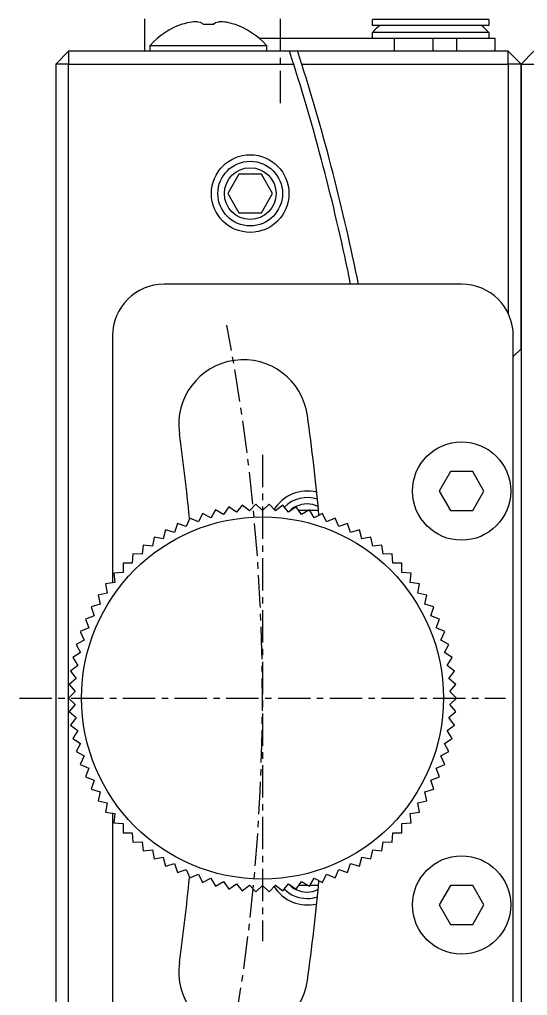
# Model space of a CAD drawing. Extents: x 72 to 479, y 51 to 365.
# Drawn here: x 327.53 to 347.18, y 162.36 to 200.09 of the extents above; entities that cross this region are included whole.
import ezdxf

# ---------------------------------------------------------------- set-up
doc = ezdxf.new("R2010")
doc.units = 0
doc.linetypes.add('CENTER', pattern=[2, 1.25, -0.25, 0.25, -0.25])
doc.layers.get('0').update_dxf_attribs({"linetype": 'CONTINUOUS'})
doc.layers.add('CENTER', color=1, linetype='CENTER')

msp = doc.modelspace()

# ---------------------------------------------------------------- linework, layer by layer
at = {"color": 7, "linetype": 'CONTINUOUS'}
for p, q in [((332.377, 198.862), (332.377, 200.112)), ((334.408, 200.003), (334.518, 199.985)), ((334.518, 199.985), (334.611, 199.935)), ((335.027, 199.906), (335.113, 199.978)), ((335.113, 199.978), (335.241, 200.002)), ((345.677, 200.091), (341.177, 200.091)), ((341.177, 199.862), (341.177, 200.091)), ((345.677, 200.091), (345.677, 199.862)), ((333.82, 199.911), (333.825, 199.906)), ((334.611, 199.935), (334.626, 199.906)), ((334.626, 199.906), (334.764, 199.911)), ((334.764, 199.911), (334.895, 199.911)), ((334.895, 199.911), (335.027, 199.906)), ((335.828, 199.906), (335.834, 199.911)), ((345.677, 199.862), (341.177, 199.862)), ((345.677, 199.591), (341.177, 199.591)), ((341.177, 199.362), (341.177, 199.591)), ((345.677, 199.591), (345.677, 199.362)), ((342.025, 199.362), (336.795, 199.362)), ((343.525, 199.362), (342.025, 199.362)), ((344.427, 199.362), (343.525, 199.362)), ((345.927, 199.362), (344.427, 199.362)), ((345.927, 198.862), (345.927, 199.362)), ((329.427, 198.862), (328.927, 198.362)), ((337.972, 198.862), (329.427, 198.862)), ((329.427, 198.862), (329.427, 198.362)), ((332.577, 199.091), (334.827, 199.091)), ((332.577, 198.862), (332.577, 199.091)), ((334.827, 199.091), (337.077, 199.091)), ((337.077, 199.091), (337.077, 198.862)), ((338.288, 198.862), (337.972, 198.862)), ((346.427, 198.862), (338.288, 198.862)), ((346.927, 198.362), (346.427, 198.862)), ((346.427, 198.362), (346.427, 198.862)), ((346.927, 198.362), (347.427, 198.862)), ((328.927, 198.362), (328.927, 149.362)), ((329.427, 198.362), (328.927, 198.362)), ((329.427, 173.862), (329.427, 198.362)), ((329.427, 198.362), (338.133, 198.362)), ((338.447, 198.362), (346.427, 198.362)), ((346.427, 198.362), (346.427, 188.734)), ((346.927, 198.362), (346.427, 198.362)), ((346.927, 198.362), (346.927, 187.362)), ((346.927, 187.362), (346.927, 198.362)), ((346.927, 198.362), (347.427, 198.362)), ((339.142, 194.905), (339.13, 194.906)), ((336.017, 194.112), (335.584, 193.362)), ((336.883, 194.112), (336.017, 194.112)), ((337.316, 193.362), (336.883, 194.112)), ((335.584, 193.362), (336.017, 192.612)), ((336.883, 192.612), (337.316, 193.362)), ((336.017, 192.612), (336.883, 192.612)), ((340.122, 190.846), (340.11, 190.846)), ((344.627, 189.862), (333.127, 189.862)), ((331.127, 187.862), (331.127, 178.313)), ((346.627, 159.862), (346.627, 187.862)), ((346.927, 187.362), (346.627, 187.062)), ((346.927, 187.362), (346.927, 160.362)), ((344.194, 182.612), (343.761, 181.862)), ((345.06, 182.612), (344.194, 182.612)), ((345.493, 181.862), (345.06, 182.612)), ((343.761, 181.862), (344.194, 181.112)), ((345.06, 181.112), (345.493, 181.862)), ((335.112, 181.139), (334.928, 180.833)), ((335.419, 180.955), (335.112, 181.139)), ((335.624, 181.248), (335.419, 180.955)), ((335.918, 181.043), (335.624, 181.248)), ((336.143, 181.321), (335.918, 181.043)), ((336.421, 181.096), (336.143, 181.321)), ((336.665, 181.358), (336.421, 181.096)), ((336.927, 181.114), (336.665, 181.358)), ((337.188, 181.358), (336.927, 181.114)), ((337.433, 181.096), (337.188, 181.358)), ((337.711, 181.321), (337.433, 181.096)), ((337.936, 181.043), (337.711, 181.321)), ((338.229, 181.248), (337.936, 181.043)), ((338.434, 180.955), (338.229, 181.248)), ((338.696, 181.112), (338.324, 181.112)), ((338.741, 181.139), (338.434, 180.955)), ((338.925, 180.833), (338.741, 181.139)), ((339.088, 181.112), (338.758, 181.112)), ((339.092, 181.106), (339.088, 181.112)), ((344.194, 181.112), (345.06, 181.112)), ((334.117, 180.816), (333.977, 180.487)), ((334.447, 180.676), (334.117, 180.816)), ((334.609, 180.995), (334.447, 180.676)), ((334.928, 180.833), (334.609, 180.995)), ((339.244, 180.995), (338.925, 180.833)), ((339.407, 180.676), (339.244, 180.995)), ((339.736, 180.816), (339.407, 180.676)), ((339.876, 180.487), (339.736, 180.816)), ((333.177, 180.357), (333.084, 180.012)), ((333.522, 180.265), (333.177, 180.357)), ((333.639, 180.603), (333.522, 180.265)), ((333.977, 180.487), (333.639, 180.603)), ((340.215, 180.603), (339.876, 180.487)), ((340.331, 180.265), (340.215, 180.603)), ((340.677, 180.357), (340.331, 180.265)), ((340.769, 180.012), (340.677, 180.357)), ((332.733, 180.08), (332.665, 179.729)), ((333.084, 180.012), (332.733, 180.08)), ((341.121, 180.08), (340.769, 180.012)), ((341.189, 179.729), (341.121, 180.08)), ((332.309, 179.772), (332.266, 179.417)), ((332.665, 179.729), (332.309, 179.772)), ((341.544, 179.772), (341.189, 179.729)), ((341.588, 179.417), (341.544, 179.772)), ((331.908, 179.436), (331.89, 179.078)), ((332.266, 179.417), (331.908, 179.436)), ((341.945, 179.436), (341.588, 179.417)), ((341.964, 179.078), (341.945, 179.436)), ((331.89, 179.078), (331.532, 179.072)), ((331.532, 179.072), (331.538, 178.714)), ((342.322, 179.072), (341.964, 179.078)), ((342.316, 178.714), (342.322, 179.072)), ((331.538, 178.714), (331.181, 178.683)), ((331.181, 178.683), (331.213, 178.327)), ((342.672, 178.683), (342.316, 178.714)), ((342.641, 178.327), (342.672, 178.683)), ((331.213, 178.327), (330.859, 178.271)), ((330.859, 178.271), (330.915, 177.917)), ((342.994, 178.271), (342.641, 178.327)), ((342.938, 177.917), (342.994, 178.271)), ((330.915, 177.917), (330.566, 177.837)), ((330.566, 177.837), (330.647, 177.488)), ((343.287, 177.837), (342.938, 177.917)), ((343.207, 177.488), (343.287, 177.837)), ((330.647, 177.488), (330.305, 177.383)), ((330.305, 177.383), (330.409, 177.041)), ((343.549, 177.383), (343.207, 177.488)), ((343.444, 177.041), (343.549, 177.383)), ((330.409, 177.041), (330.075, 176.913)), ((343.778, 176.913), (343.444, 177.041)), ((330.203, 176.579), (329.879, 176.427)), ((330.075, 176.913), (330.203, 176.579)), ((343.65, 176.579), (343.778, 176.913)), ((343.974, 176.427), (343.65, 176.579)), ((329.879, 176.427), (330.03, 176.103)), ((343.823, 176.103), (343.974, 176.427)), ((330.03, 176.103), (329.717, 175.93)), ((329.717, 175.93), (329.891, 175.616)), ((344.136, 175.93), (343.823, 176.103)), ((343.963, 175.616), (344.136, 175.93)), ((329.891, 175.616), (329.591, 175.422)), ((344.263, 175.422), (343.963, 175.616)), ((329.786, 175.121), (329.5, 174.906)), ((329.591, 175.422), (329.786, 175.121)), ((344.068, 175.121), (344.263, 175.422)), ((344.354, 174.906), (344.068, 175.121)), ((329.5, 174.906), (329.715, 174.62)), ((344.138, 174.62), (344.354, 174.906)), ((329.715, 174.62), (329.445, 174.385)), ((329.445, 174.385), (329.68, 174.115)), ((344.408, 174.385), (344.138, 174.62)), ((344.174, 174.115), (344.408, 174.385)), ((329.68, 174.115), (329.427, 173.862)), ((344.427, 173.862), (344.174, 174.115)), ((329.427, 149.362), (329.427, 173.862)), ((329.427, 173.862), (329.68, 173.609)), ((329.68, 173.609), (329.445, 173.339)), ((344.174, 173.609), (344.427, 173.862)), ((344.408, 173.339), (344.174, 173.609)), ((329.445, 173.339), (329.715, 173.104)), ((344.138, 173.104), (344.408, 173.339)), ((329.715, 173.104), (329.5, 172.818)), ((329.5, 172.818), (329.786, 172.603)), ((344.068, 172.603), (344.354, 172.818)), ((344.354, 172.818), (344.138, 173.104)), ((329.786, 172.603), (329.591, 172.303)), ((344.263, 172.303), (344.068, 172.603)), ((329.591, 172.303), (329.891, 172.108)), ((329.891, 172.108), (329.717, 171.795)), ((343.963, 172.108), (344.263, 172.303)), ((344.136, 171.795), (343.963, 172.108)), ((329.717, 171.795), (330.03, 171.621)), ((343.823, 171.621), (344.136, 171.795)), ((330.03, 171.621), (329.879, 171.297)), ((329.879, 171.297), (330.203, 171.146)), ((343.65, 171.146), (343.974, 171.297)), ((343.974, 171.297), (343.823, 171.621)), ((330.203, 171.146), (330.075, 170.812)), ((343.778, 170.812), (343.65, 171.146)), ((330.075, 170.812), (330.409, 170.683)), ((330.409, 170.683), (330.305, 170.341)), ((343.444, 170.683), (343.778, 170.812)), ((343.549, 170.341), (343.444, 170.683)), ((330.305, 170.341), (330.647, 170.237)), ((330.647, 170.237), (330.566, 169.888)), ((343.207, 170.237), (343.549, 170.341)), ((343.287, 169.888), (343.207, 170.237)), ((330.566, 169.888), (330.915, 169.807)), ((330.915, 169.807), (330.859, 169.454)), ((342.938, 169.807), (343.287, 169.888)), ((342.994, 169.454), (342.938, 169.807)), ((330.859, 169.454), (331.213, 169.398)), ((331.127, 169.411), (331.127, 159.862)), ((342.641, 169.398), (342.994, 169.454)), ((331.213, 169.398), (331.181, 169.041)), ((331.181, 169.041), (331.538, 169.01)), ((342.316, 169.01), (342.672, 169.041)), ((342.672, 169.041), (342.641, 169.398)), ((331.538, 169.01), (331.532, 168.652)), ((331.532, 168.652), (331.89, 168.646)), ((341.964, 168.646), (342.322, 168.652)), ((342.322, 168.652), (342.316, 169.01)), ((331.89, 168.646), (331.908, 168.289)), ((331.908, 168.289), (332.266, 168.307)), ((332.266, 168.307), (332.309, 167.952)), ((341.544, 167.952), (341.588, 168.307)), ((341.588, 168.307), (341.945, 168.289)), ((341.945, 168.289), (341.964, 168.646)), ((332.309, 167.952), (332.665, 167.996)), ((332.665, 167.996), (332.733, 167.644)), ((341.121, 167.644), (341.189, 167.996)), ((341.189, 167.996), (341.544, 167.952)), ((332.733, 167.644), (333.084, 167.713)), ((333.084, 167.713), (333.177, 167.367)), ((340.677, 167.367), (340.769, 167.713)), ((340.769, 167.713), (341.121, 167.644)), ((333.177, 167.367), (333.522, 167.46)), ((333.522, 167.46), (333.639, 167.121)), ((333.639, 167.121), (333.977, 167.238)), ((333.977, 167.238), (334.117, 166.908)), ((339.736, 166.908), (339.876, 167.238)), ((339.876, 167.238), (340.215, 167.121)), ((340.215, 167.121), (340.331, 167.46)), ((340.331, 167.46), (340.677, 167.367)), ((334.117, 166.908), (334.447, 167.048)), ((334.447, 167.048), (334.609, 166.729)), ((334.609, 166.729), (334.928, 166.892)), ((334.928, 166.892), (335.112, 166.585)), ((335.112, 166.585), (335.419, 166.769)), ((335.419, 166.769), (335.624, 166.476)), ((338.229, 166.476), (338.434, 166.769)), ((338.434, 166.769), (338.741, 166.585)), ((338.741, 166.585), (338.925, 166.892)), ((338.925, 166.892), (339.244, 166.729)), ((339.244, 166.729), (339.407, 167.048)), ((339.407, 167.048), (339.736, 166.908)), ((335.624, 166.476), (335.918, 166.681)), ((335.918, 166.681), (336.143, 166.403)), ((336.143, 166.403), (336.421, 166.629)), ((336.421, 166.629), (336.665, 166.367)), ((336.665, 166.367), (336.927, 166.611)), ((336.927, 166.611), (337.188, 166.367)), ((337.188, 166.367), (337.433, 166.629)), ((337.433, 166.629), (337.711, 166.403)), ((337.711, 166.403), (337.936, 166.681)), ((337.936, 166.681), (338.229, 166.476)), ((338.696, 166.612), (338.324, 166.612)), ((339.088, 166.612), (338.758, 166.612)), ((339.092, 166.618), (339.088, 166.612)), ((344.194, 166.612), (343.761, 165.862)), ((345.06, 166.612), (344.194, 166.612)), ((345.493, 165.862), (345.06, 166.612)), ((343.761, 165.862), (344.194, 165.112)), ((345.06, 165.112), (345.493, 165.862)), ((344.194, 165.112), (345.06, 165.112))]:
    msp.add_line(p, q, dxfattribs=at)
at = {"color": 3, "linetype": 'CONTINUOUS'}
for p, q in [((342.025, 199.362), (342.025, 198.862)), ((343.525, 198.862), (343.525, 199.362)), ((344.427, 199.362), (344.427, 198.862))]:
    msp.add_line(p, q, dxfattribs=at)
msp.add_circle((336.45, 193.362), 1.5, dxfattribs=at)
at = {"color": 7, "linetype": 'CONTINUOUS'}
for centre, radius in [((336.45, 193.362), 1.25), ((336.45, 193.362), 1), ((344.627, 181.862), 1.9), ((336.927, 173.862), 7), ((344.627, 165.862), 1.9)]:
    msp.add_circle(centre, radius, dxfattribs=at)
for centre, radius, start, end in [((334.375, 198.39), 1.613, 88.8293, 109.9286), ((335.285, 198.428), 1.575, 69.8348, 91.6013), ((334.827, 197.034), 3.049, 109.2797, 137.5641), ((334.827, 197.034), 3.049, 42.4359, 70.7205), ((343.427, 197.534), 3.049, 130.2067, 137.5641), ((343.427, 197.534), 3.049, 42.4359, 49.7933), ((260.927, 173.862), 81, 17.60597, 17.97741), ((260.927, 173.862), 81.3, 17.53889, 17.90882), ((260.927, 173.862), 81, 11.39261, 17.60597), ((260.927, 173.862), 81.3, 11.35001, 17.53889), ((333.127, 187.862), 2, 90, 180), ((344.627, 187.862), 2, 360, 90), ((336.187, 184.439), 2.5, 8, 188), ((260.927, 173.862), 78.5, 5.16105, 8.00002), ((260.927, 173.862), 73.5, 5.42559, 8.00002), ((338.655, 180.362), 1.25, 71.6221, 135.0032), ((338.655, 180.362), 1, 115.6561, 136.5144), ((338.655, 180.362), 1, 90, 115.6561), ((338.655, 180.362), 1, 65.0977, 90), ((260.927, 173.862), 73.5, 351.99998, 354.57764), ((260.927, 173.862), 78.5, 351.99998, 354.84479), ((338.655, 167.362), 1.25, 224.9968, 270), ((338.655, 167.362), 1, 223.4856, 244.3439), ((338.655, 167.362), 1, 244.3439, 270), ((338.655, 167.362), 1, 270, 294.9023), ((338.655, 167.362), 1.25, 270, 288.3779), ((336.187, 163.285), 2.5, 172, 352)]:
    msp.add_arc(centre, radius, start, end, dxfattribs=at)
at = {"color": 3, "linetype": 'CONTINUOUS'}
for centre, start, end in [((338.655, 180.362), 75.8275, 148.2326), ((338.655, 167.362), 211.7674, 284.1725)]:
    msp.add_arc(centre, 1.5, start, end, dxfattribs=at)
at = {"layer": 'CENTER', "color": 1, "linetype": 'CENTER'}
for p, q in [((337.627, 196.862), (337.627, 232.862)), ((336.927, 183.262), (336.927, 164.462)), ((327.527, 173.862), (346.327, 173.862))]:
    msp.add_line(p, q, dxfattribs=at)
msp.add_arc((260.927, 173.862), 76, 349.07048, 10.92952, dxfattribs=at)

doc.saveas('drawing.dxf')
